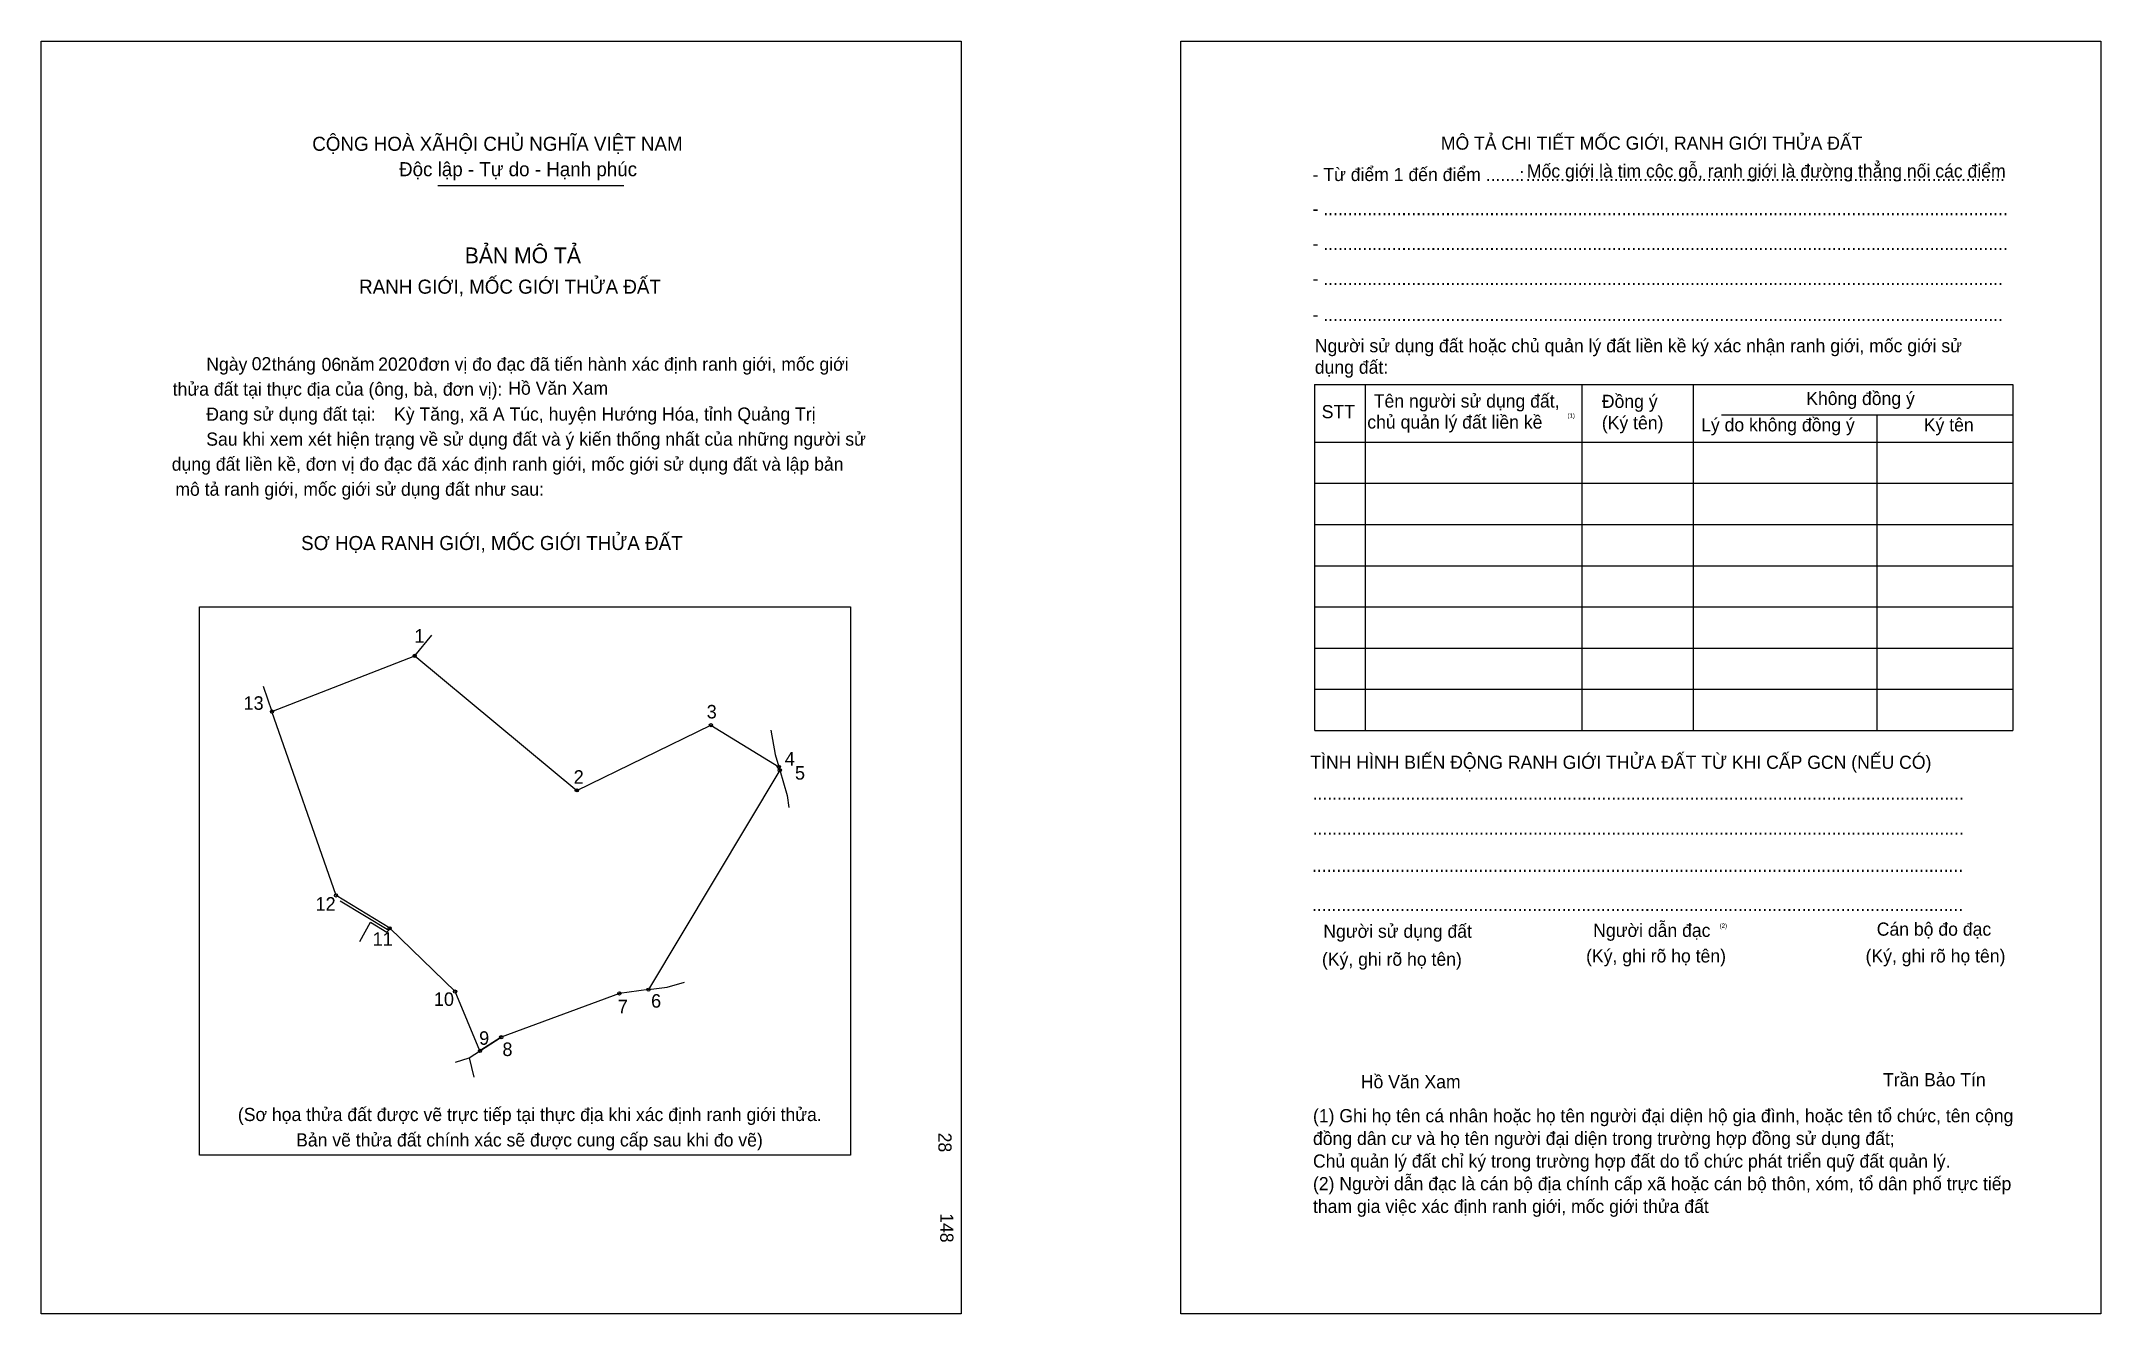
# Model space of a CAD drawing. Extents: x 548157 to 548626, y 1824068 to 1824358.
import ezdxf

# ---------------------------------------------------------------- set-up
doc = ezdxf.new("R2010")
doc.units = 0
for name, color, linetype in [('bmtKhungInTrang1', 7, 'Continuous'), ('bmtKhungInTrang2', 7, 'Continuous'), ('bmtNoiDung', 7, 'Continuous'), ('bmtTemplate', 7, 'Continuous'), ('CanhThua', 7, 'Continuous'), ('MocDinhThua', 7, 'Continuous'), ('RauThua', 7, 'Continuous'), ('SoHieuDinhThua', 7, 'Continuous')]:
    doc.layers.add(name, color=color, linetype=linetype)

msp = doc.modelspace()

# ---------------------------------------------------------------- linework, layer by layer
at = {"layer": 'bmtKhungInTrang1'}
msp.add_lwpolyline([(548157.07, 1824358.12), (548366.49, 1824358.12), (548366.49, 1824068.46), (548157.07, 1824068.46)], close=True, dxfattribs=at)
at = {"layer": 'bmtKhungInTrang2'}
msp.add_lwpolyline([(548416.44, 1824358.12), (548625.86, 1824358.12), (548625.86, 1824068.46), (548416.44, 1824068.46)], close=True, dxfattribs=at)
at = {"layer": 'bmtTemplate'}
for p, q in [((548247.32, 1824325.29), (548289.67, 1824325.29)), ((548458.45, 1824279.99), (548458.45, 1824201.25)), ((548507.71, 1824279.99), (548507.71, 1824201.25)), ((548533.06, 1824280.09), (548533.06, 1824201.25)), ((548605.81, 1824279.99), (548605.81, 1824201.25)), ((548539.49, 1824273.06), (548605.81, 1824273.06)), ((548446.96, 1824266.87), (548605.81, 1824266.87)), ((548446.96, 1824257.49), (548605.81, 1824257.49)), ((548446.96, 1824248.12), (548605.81, 1824248.12)), ((548446.96, 1824238.74), (548605.81, 1824238.74)), ((548446.96, 1824229.37), (548605.81, 1824229.37)), ((548446.96, 1824219.99), (548605.81, 1824219.99)), ((548446.96, 1824210.62), (548605.81, 1824210.62)), ((548446.96, 1824201.25), (548605.81, 1824201.25))]:
    msp.add_line(p, q, dxfattribs=at)
for points in [[(548446.86, 1824279.99), (548605.81, 1824279.99)], [(548446.86, 1824279.99), (548446.86, 1824201.25)], [(548574.89, 1824272.96), (548574.89, 1824201.25)]]:
    msp.add_lwpolyline(points, dxfattribs=at)
msp.add_lwpolyline([(548193.1, 1824104.53), (548193.1, 1824229.36), (548341.28, 1824229.36), (548341.28, 1824104.53)], close=True, dxfattribs=at)
at = {"layer": 'CanhThua'}
for p, q in [((548209.6, 1824205.54), (548242.08, 1824218.21)), ((548242.08, 1824218.21), (548278.98, 1824187.6)), ((548224.18, 1824163.68), (548209.6, 1824205.54)), ((548278.98, 1824187.6), (548309.5, 1824202.44)), ((548309.5, 1824202.44), (548324.96, 1824192.93)), ((548325.18, 1824192.18), (548295.3, 1824142.24)), ((548324.96, 1824192.93), (548325.18, 1824192.18)), ((548236.39, 1824156.2), (548224.18, 1824163.68)), ((548251.27, 1824141.81), (548236.39, 1824156.2)), ((548256.94, 1824128.29), (548251.27, 1824141.81)), ((548288.66, 1824141.38), (548261.77, 1824131.41)), ((548295.3, 1824142.24), (548288.66, 1824141.38)), ((548261.77, 1824131.41), (548256.94, 1824128.29))]:
    msp.add_line(p, q, dxfattribs=at)
at = {"layer": 'MocDinhThua'}
for centre in [(548242.08, 1824218.21), (548209.6, 1824205.54), (548309.5, 1824202.44), (548324.96, 1824192.93), (548325.18, 1824192.18), (548278.98, 1824187.6), (548224.18, 1824163.68), (548236.39, 1824156.2), (548251.27, 1824141.81), (548288.66, 1824141.38), (548295.3, 1824142.24), (548261.77, 1824131.41), (548256.94, 1824128.29)]:
    msp.add_circle(centre, 0.368, dxfattribs=at)
at = {"layer": 'RauThua'}
for p, q in [((548242.08, 1824218.21), (548246.01, 1824222.93)), ((548207.58, 1824211.35), (548209.6, 1824205.54)), ((548323.12, 1824201.27), (548324.13, 1824195.8)), ((548268.65, 1824196.17), (548278.98, 1824187.6)), ((548324.13, 1824195.8), (548324.96, 1824192.93)), ((548325.18, 1824192.18), (548326.83, 1824186.44)), ((548326.83, 1824186.44), (548327.26, 1824183.7)), ((548225.09, 1824162.49), (548236.16, 1824155.78)), ((548229.56, 1824153.18), (548232.05, 1824157.57)), ((548232.05, 1824157.57), (548235.77, 1824155.34)), ((548235.77, 1824155.34), (548236.16, 1824155.78)), ((548236.16, 1824155.78), (548236.39, 1824156.2)), ((548236.16, 1824155.78), (548236.39, 1824156.2)), ((548299.58, 1824142.8), (548303.5, 1824143.98)), ((548295.3, 1824142.24), (548299.58, 1824142.8)), ((548254.5, 1824126.72), (548261.77, 1824131.41)), ((548254.5, 1824126.72), (548261.77, 1824131.41)), ((548251.35, 1824125.77), (548254.5, 1824126.72)), ((548254.5, 1824126.72), (548255.54, 1824122.32))]:
    msp.add_line(p, q, dxfattribs=at)

# ---------------------------------------------------------------- texts
at = {"layer": 'bmtNoiDung'}
for s, height, p in [('02', 2.997, (548204.99, 1824283.22)), ('06', 2.997, (548220.88, 1824283.05)), ('2020', 2.997, (548233.77, 1824283.12)), ('Hồ Văn Xam', 2.997, (548263.38, 1824277.65)), ('Kỳ Tăng, xã A Túc, huyện Hướng Hóa, tỉnh Quảng Trị', 2.9965, (548237.38, 1824271.75)), ('Hồ Văn Xam', 2.997, (548457.43, 1824119.79))]:
    msp.add_text(s, height=height, dxfattribs=at).set_placement(p)
for s, p in [('28', (548361.28, 1824109.69)), ('148', (548361.7, 1824091.35))]:
    msp.add_text(s, height=2.997, rotation=270, dxfattribs=at).set_placement(p)
at = {"layer": 'bmtTemplate'}
for s, height, p in [('CỘNG HOÀ XÃHỘI CHỦ NGHĨA VIỆT NAM', 3.1963, (548218.76, 1824333.17)), ('MÔ TẢ CHI TIẾT MỐC GIỚI, RANH GIỚI THỬA ĐẤT', 2.9954, (548475.65, 1824333.43)), ('Mốc giới là tim cộc gỗ, ranh giới là đường thẳng nối các điểm', 2.9954, (548495.24, 1824327.08)), ('Độc lập - Tự do - Hạnh phúc', 3.1963, (548238.52, 1824327.39)), ('- Từ điểm 1 đến điểm .......', 2.9954, (548446.45, 1824326.29)), (':', 3, (548493.51, 1824326.29)), ('..................................................................................................', 2.9954, (548494.99, 1824326.29)), ('- ............................................................................................................................................', 2.99539, (548446.45, 1824318.52)), ('BẢN MÔ TẢ', 3.596, (548253.48, 1824307.58)), ('- ............................................................................................................................................', 2.99539, (548446.45, 1824310.56)), ('RANH GIỚI, MỐC GIỚI THỬA ĐẤT', 3.1963, (548229.44, 1824300.65)), ('- ...........................................................................................................................................', 2.99539, (548446.45, 1824302.59)), ('- ...........................................................................................................................................', 2.99539, (548446.45, 1824294.43)), ('Người sử dụng đất hoặc chủ quản lý đất liền kề ký xác nhận ranh giới, mốc giới sử', 2.9954, (548446.96, 1824287.31)), ('Ngày     tháng     năm         đơn vị đo đạc đã tiến hành xác định ranh giới, mốc giới ', 2.9965, (548194.64, 1824283.12)), ('dụng đất:', 2.995, (548446.96, 1824282.43)), ('thửa đất tại thực địa của (ông, bà, đơn vị):', 2.9965, (548187, 1824277.43)), ('Đang sử dụng đất tại:', 2.9965, (548194.64, 1824271.74)), ('STT', 2.995, (548448.53, 1824272.31)), ('Tên người sử dụng đất,', 2.9954, (548460.38, 1824274.74)), ('Đồng ý', 2.995, (548512.29, 1824274.65)), ('Không đồng ý', 2.9954, (548558.81, 1824275.31)), ('chủ quản lý đất liền kề', 2.9954, (548458.91, 1824269.95)), ('(1)', 0.999, (548504.47, 1824272.41)), ('(Ký tên)', 2.995, (548512.29, 1824269.78)), ('Lý do không đồng ý', 2.9954, (548534.89, 1824269.31)), ('Ký tên', 2.995, (548585.58, 1824269.31)), ('Sau khi xem xét hiện trạng về sử dụng đất và ý kiến thống nhất của những người sử ', 2.9965, (548194.64, 1824266.05)), ('dụng đất liền kề, đơn vị đo đạc đã xác định ranh giới, mốc giới sử dụng đất và lập bản', 2.9965, (548186.78, 1824260.36)), ('mô tả ranh giới, mốc giới sử dụng đất như sau:', 2.9965, (548187.6, 1824254.66)), ('SƠ HỌA RANH GIỚI, MỐC GIỚI THỬA ĐẤT', 3.1963, (548216.23, 1824242.3)), ('TÌNH HÌNH BIẾN ĐỘNG RANH GIỚI THỬA ĐẤT TỪ KHI CẤP GCN (NẾU CÓ)', 2.9954, (548445.95, 1824192.5)), ('.....................................................................................................................................', 2.99988, (548446.45, 1824185.45)), ('.....................................................................................................................................', 2.99988, (548446.45, 1824177.49)), ('.....................................................................................................................................', 2.99988, (548446.3, 1824169.05)), ('.....................................................................................................................................', 2.99988, (548446.3, 1824160.14)), ('Người sử dụng đất', 2.9954, (548448.9, 1824154.05)), ('Người dẫn đạc', 2.9954, (548510.33, 1824154.24)), ('Cán bộ đo đạc', 2.9954, (548574.86, 1824154.52)), ('(2)', 0.999, (548539.1, 1824156.3)), ('(Ký, ghi rõ họ tên)', 2.9954, (548448.59, 1824147.68)), ('(Ký, ghi rõ họ tên)', 2.9954, (548508.71, 1824148.43)), ('(Ký, ghi rõ họ tên)', 2.9954, (548572.32, 1824148.43)), ('Trần Bảo Tín', 2.9954, (548576.29, 1824120.24)), ('(Sơ họa thửa đất được vẽ trực tiếp tại thực địa khi xác định ranh giới thửa.', 2.9965, (548201.84, 1824112.33)), ('(1) Ghi họ tên cá nhân hoặc họ tên người đại diện hộ gia đình, hoặc tên tổ chức, tên cộng', 2.9954, (548446.54, 1824112.05)), ('Bản vẽ thửa đất chính xác sẽ được cung cấp sau khi đo vẽ)', 2.9965, (548215.09, 1824106.54)), ('đồng dân cư và họ tên người đại diện trong trường hợp đồng sử dụng đất;', 2.9954, (548446.54, 1824106.89)), ('Chủ quản lý đất chỉ ký trong trường hợp đất do tổ chức phát triển quỹ đất quản lý.', 2.9954, (548446.54, 1824101.73)), ('(2) Người dẫn đạc là cán bộ địa chính cấp xã hoặc cán bộ thôn, xóm, tổ dân phố trực tiếp', 2.9954, (548446.54, 1824096.58)), ('tham gia việc xác định ranh giới, mốc giới thửa đất', 2.9954, (548446.54, 1824091.42))]:
    msp.add_text(s, height=height, dxfattribs=at).set_placement(p)
at = {"layer": 'SoHieuDinhThua'}
for s, p in [('1', (548242.02, 1824221.22)), ('13', (548203.13, 1824205.94)), ('3', (548308.55, 1824203.97)), ('4', (548326.31, 1824193.25)), ('2', (548278.27, 1824189.11)), ('5', (548328.64, 1824190.05)), ('12', (548219.52, 1824160.22)), ('11', (548232.52, 1824152.24)), ('10', (548246.45, 1824138.54)), ('7', (548288.3, 1824136.86)), ('6', (548295.89, 1824138.14)), ('9', (548256.75, 1824129.69)), ('8', (548262.05, 1824127.13))]:
    msp.add_text(s, height=3.07, dxfattribs=at).set_placement(p)

doc.saveas('drawing.dxf')
